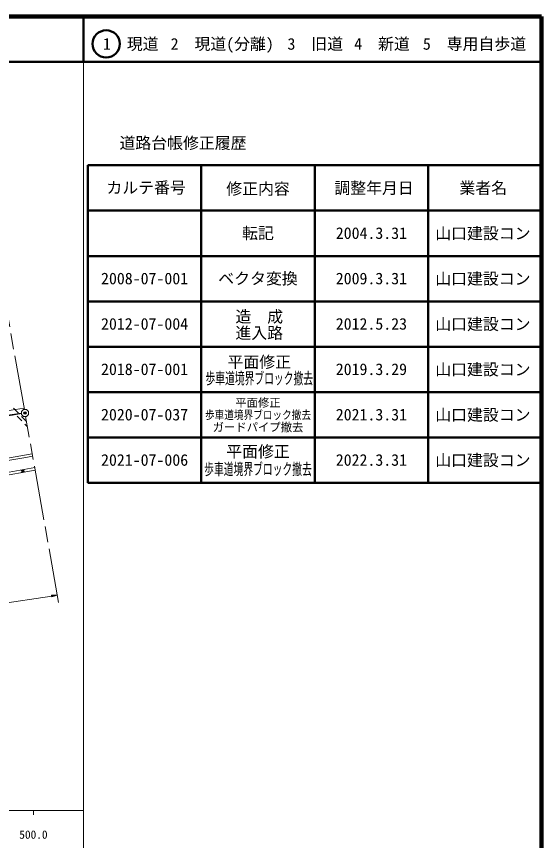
# Model space of a CAD drawing. Units: millimetres, scale not verified. Extents: x 40000 to 680000, y 20000 to 380000.
# Drawn here: x 564263 to 680000, y 198357 to 380000 of the extents above; entities that cross this region are included whole.
import ezdxf
from ezdxf.enums import TextEntityAlignment as Align

# ---------------------------------------------------------------- set-up
doc = ezdxf.new("R2010")
doc.units = ezdxf.units.MM
doc.header["$LTSCALE"] = 1000
doc.header["$PDMODE"] = 32
doc.header["$PDSIZE"] = 500
doc.linetypes.add('CHAIN', pattern=[18.5, 12, -1.5, 3.5, -1.5])
for name, color, linetype, lineweight in [('M-BGD', 7, 'Continuous', 13), ('M-BMK', 2, 'CHAIN', 13), ('M-BMK-SRVR', 3, 'Continuous', 13), ('M-STR-HTXT', 7, 'Continuous', 13), ('M-STR-STRD', 7, 'Continuous', 13), ('M-TTL', 2, 'Continuous', 140), ('M-TTL-BAND', 7, 'Continuous', 13), ('M-TTL-FRAM', 2, 'Continuous', 50), ('M-TTL-LINE', 7, 'Continuous', 50)]:
    doc.layers.add(name, color=color, linetype=linetype, lineweight=lineweight)
doc.layers.add('M-OTRS', color=6, linetype='Continuous')
doc.layers.add('M-TTL-TXT', color=7, linetype='Continuous')
doc.styles.add('ＭＳ ゴシック', font='')
doc.styles.get('ＭＳ ゴシック').set_extended_font_data('MS Gothic')

msp = doc.modelspace()

# ---------------------------------------------------------------- linework, layer by layer
at = {"layer": 'M-BGD'}
for p, q in [((563634, 293645), (564683, 292572)), ((565994, 293381), (565957, 293628)), ((564386, 291930), (565431, 290853)), ((565382, 291856), (566468, 290744)), ((566127, 290136), (566677, 289570)), ((551130, 277431), (568277, 280550)), ((568374, 280008), (551227, 276890))]:
    msp.add_line(p, q, dxfattribs=at)
for centre, radius, start, end in [((565597, 280117), 354, 199.10419, 1.50937), ((565597, 280117), 283, 201.32823, 359.28533), ((565713, 279469), 354, 19.10419, 181.50937), ((565597, 280117), 212, 205.07456, 355.539), ((565713, 279469), 283, 21.32823, 179.28533), ((565597, 280117), 142, 212.78629, 347.82727), ((565597, 280117), 100, 223.10395, 337.50961), ((565597, 280117), 100, 223.10395, 337.50961), ((565713, 279469), 212, 25.07456, 175.539), ((565713, 279469), 142, 32.78629, 167.82727), ((565713, 279469), 100, 43.10395, 157.50961), ((565713, 279469), 100, 43.10395, 157.50961)]:
    msp.add_arc(centre, radius, start, end, dxfattribs=at)
at = {"layer": 'M-BMK'}
for p, q in [((566000, 293382), (559827, 328168)), ((522885, 284791), (565353, 292452)), ((573550, 250839), (566280, 291807))]:
    msp.add_line(p, q, dxfattribs=at)
at = {"layer": 'M-BMK-SRVR'}
msp.add_circle((566140, 292594), 800, dxfattribs=at)
at = {"layer": 'M-OTRS'}
msp.add_point((566140, 292594), dxfattribs=at)
at = {"layer": 'M-STR-HTXT'}
for p, q in [((505092, 242010), (572030, 252253)), ((573265, 252442), (571998, 252458)), ((571998, 252458), (572061, 252047)), ((572252, 252455), (572005, 252417)), ((572011, 252376), (572505, 252452)), ((572759, 252448), (572017, 252335)), ((572024, 252294), (573012, 252445)), ((573265, 252442), (572030, 252253)), ((572036, 252211), (573025, 252363)), ((572784, 252284), (572042, 252170)), ((572049, 252129), (572543, 252205)), ((572302, 252126), (572055, 252088)), ((573265, 252442), (572061, 252047))]:
    msp.add_line(p, q, dxfattribs=at)
at = {"layer": 'M-STR-STRD'}
for p, q in [((565957, 293628), (545555, 290556)), ((545663, 289838), (565341, 292567)), ((558445, 281997), (567736, 283601)), ((566321, 282795), (562336, 282106)), ((567826, 283094), (566321, 282795))]:
    msp.add_line(p, q, dxfattribs=at)
at = {"layer": 'M-TTL'}
for p, q in [((680000, 380000), (40000, 380000)), ((680000, 20000), (680000, 380000))]:
    msp.add_line(p, q, dxfattribs=at)
at = {"layer": 'M-TTL-BAND'}
for p, q in [((579000, 20000), (579000, 370000)), ((40000, 205000), (579000, 205000)), ((568000, 205000), (568000, 204000))]:
    msp.add_line(p, q, dxfattribs=at)
at = {"layer": 'M-TTL-FRAM'}
for p, q in [((580000, 347197), (580000, 277197)), ((580000, 347197), (680000, 347197)), ((580000, 277197), (680000, 277197))]:
    msp.add_line(p, q, dxfattribs=at)
at = {"layer": 'M-TTL-LINE'}
for p, q in [((579000, 380000), (579000, 370000)), ((40000, 370000), (680000, 370000)), ((605000, 347197), (605000, 277197)), ((630000, 347197), (630000, 277197)), ((655000, 347197), (655000, 277197)), ((580000, 337197), (680000, 337197)), ((580000, 327197), (680000, 327197)), ((580000, 317197), (680000, 317197)), ((580000, 307197), (680000, 307197)), ((580000, 297197), (680000, 297197)), ((580000, 287197), (680000, 287197))]:
    msp.add_line(p, q, dxfattribs=at)
msp.add_circle((584031, 373958), 3000, dxfattribs=at)

# ---------------------------------------------------------------- texts
at = {"layer": 'M-TTL-BAND', "style": 'ＭＳ ゴシック'}
msp.add_text('500.0', height=1833, dxfattribs=at).set_placement((568000, 198195), align=Align.BOTTOM_CENTER)
at = {"layer": 'M-TTL-TXT', "style": 'ＭＳ ゴシック'}
for s, height, p in [('1\u3000現道', 2566, (589448, 373958)), ('2\u3000現道(分離)', 2566, (609619, 373958)), ('3\u3000旧道', 2566, (630121, 373958)), ('4\u3000新道', 2566, (644824, 373958)), ('5\u3000専用自歩道', 2566, (665228, 373958)), ('道路台帳修正履歴', 2566, (600968, 352113)), ('カルテ番号', 2566, (592839, 342277)), ('修正内容', 2566, (617509, 342023)), ('調整年月日', 2566, (643089, 342197)), ('業者名', 2566, (667134, 342197)), ('転記', 2566, (617500, 332245)), ('2004.3.31', 2566, (642500, 332245)), ('山口建設コン', 2566, (667077, 332189)), ('2008-07-001', 2566, (592500, 322245)), ('ベクタ変換', 2566, (617500, 322245)), ('2009.3.31', 2566, (642500, 322245)), ('山口建設コン', 2566, (667077, 322189)), ('造\u3000成', 2566, (617779, 313843)), ('2012-07-004', 2566, (592500, 312245)), ('2012.5.23', 2566, (642500, 312245)), ('山口建設コン', 2566, (667077, 312189)), ('進入路', 2566, (617779, 310243)), ('平面修正', 2566, (617779, 303843)), ('2018-07-001', 2566, (592500, 302245)), ('2019.3.29', 2566, (642500, 302245)), ('山口建設コン', 2566, (667077, 302189)), ('平面修正', 1833, (617500, 294860)), ('2020-07-037', 2566, (592500, 292245)), ('2021.3.31', 2566, (642500, 292245)), ('山口建設コン', 2566, (667077, 292189)), ('ガードパイプ撤去', 1833, (617500, 289460)), ('平面修正', 2566, (617500, 284114)), ('2021-07-006', 2566, (592500, 282245)), ('2022.3.31', 2566, (642500, 282245)), ('山口建設コン', 2566, (667077, 282189))]:
    msp.add_text(s, height=height, dxfattribs=at).set_placement(p, align=Align.MIDDLE_CENTER)
for height, width, p in [(2566, 0.6, (617779, 300243)), (1833, 0.85, (617500, 292160)), (2566, 0.6, (617500, 280243))]:
    msp.add_text('歩車道境界ブロック撤去', height=height, dxfattribs=dict(at, width=width)).set_placement(p, align=Align.MIDDLE_CENTER)

doc.saveas('drawing.dxf')
